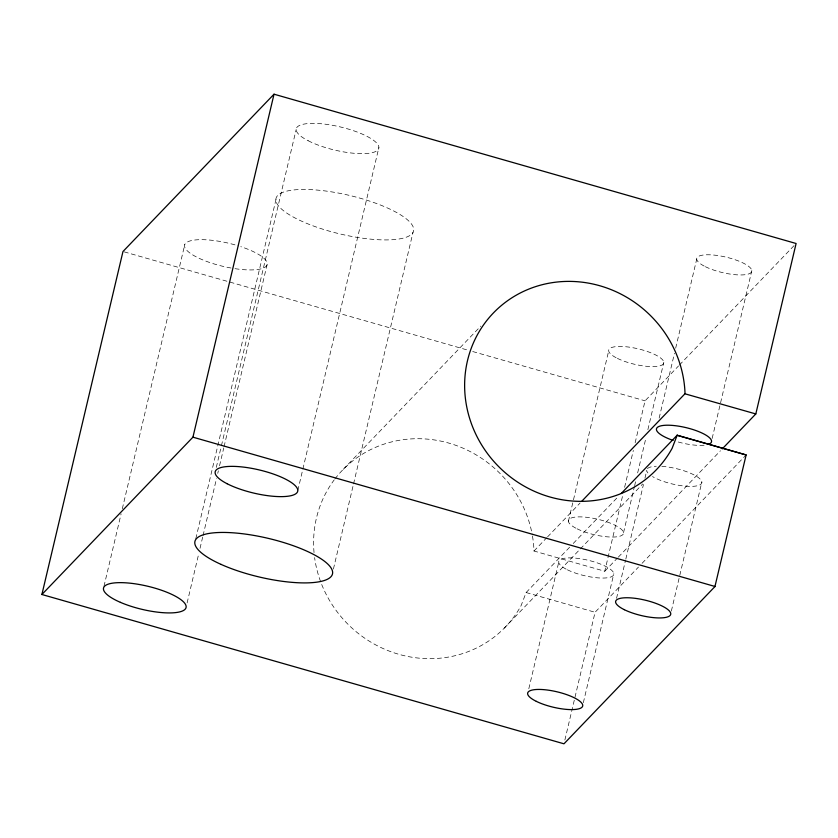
<?xml version="1.0" encoding="UTF-8"?>
<svg xmlns="http://www.w3.org/2000/svg" width="838" height="838" viewBox="0 0 838 838"><rect width="100%" height="100%" fill="white"/><g stroke="black" fill="none" stroke-linecap="round" stroke-linejoin="round"><path stroke-width="0.63" stroke-dasharray="4.19 3.14" d="M103.985 586.286L121.101 513.883M122.306 508.802L184.769 244.57M195.809 538.698L276.582 196.972M216.298 467.405L221.106 447.073M221.4 445.806L296.17 129.492M187.115 602.92L198.826 553.384M200.031 548.303L202.733 536.865M203.037 535.597L216.55 478.435M217.744 473.355L218.351 470.809M219.546 465.729L223.756 447.942M224.05 446.675L266.997 265.018A42.403 11.9 13.3 0 0 240.81 246.655M297.804 490.513L378.881 147.519M333.419 569.033L353.238 485.192M353.542 483.924L412.998 232.398A70.664 19.829 13.3 0 0 319.268 190.268A70.664 19.829 13.3 0 0 302.109 221.4A70.664 19.829 13.3 0 0 412.998 232.398M528.82 688.742L558.726 562.256M568.415 521.246L608.702 350.818M564.875 740.017L595.074 612.264L638.462 567.075M532.465 536.016A113.067 107.065 43.8 0 1 533.984 551.016L604.764 571.254L622.812 494.944M624.614 487.318L633.329 450.425M635.131 442.799L645.061 400.826L678.518 365.965M583.332 702.705L613.835 573.684M623.524 532.685L634.356 486.899M634.649 485.631L635.55 481.808M637.655 472.904L646.077 437.289M647.879 429.664L663.822 362.246M616.538 598.342L625.504 560.392M625.808 559.124L643.448 484.5M644.946 478.173L646.737 470.579A28.272 7.93 13.3 0 0 647.9 472.936M659.139 418.131L674.464 353.269M675.669 348.179L696.713 259.141M671.353 611.038L701.846 482.018M712.143 438.473L751.833 270.58M569.61 547.245L526.128 592.539L521.068 605.685A113.067 107.065 43.8 0 1 404.377 655.735A113.067 107.065 43.8 0 1 314.606 557.605M343.318 469.29L480.803 326.108M679.429 365.022L794.288 245.387M533.984 551.016L546.638 537.839M547.549 536.896L580.085 502.999M573.234 543.474L618.538 496.285M504.319 628.091L579.393 549.896M580.294 548.953L642.704 483.955M604.764 571.254L617.417 558.077M618.329 557.134L720.46 450.76M642.076 563.304L745.118 455.987M124.234 251.871L467.677 350.095M472.705 351.531L645.061 400.826M526.128 592.539L595.074 612.264M314.041 552.598A113.067 107.065 43.8 0 1 334.184 479.912M334.959 478.886A113.067 107.065 43.8 0 1 448.508 442.998A113.067 107.065 43.8 0 1 532.245 534.77M266.997 265.018A42.403 11.9 13.3 0 1 232.241 268.233M231.058 268.024A42.403 11.9 13.3 0 1 184.706 244.738A42.403 11.9 13.3 0 1 238.547 245.932M704.088 445.229A28.272 7.93 13.3 0 1 677.691 441.856M661.852 466.347A28.272 7.93 13.3 0 1 698.054 477.325A28.272 7.93 13.3 0 1 689.758 486.386A28.272 7.93 13.3 0 1 652.509 476.56M647.449 468.62A28.272 7.93 13.3 0 1 656.269 466.242M308.175 140.742A42.403 11.9 13.3 0 0 377.435 150.369A42.403 11.9 13.3 0 0 326.977 124.422A42.403 11.9 13.3 0 0 308.175 140.742M617.386 358.371A28.272 7.93 13.3 0 0 663.099 364.205A28.272 7.93 13.3 0 0 628.291 347.016A28.272 7.93 13.3 0 0 617.386 358.371M705.407 266.704A28.272 7.93 13.3 0 0 751.11 272.539A28.272 7.93 13.3 0 0 716.301 255.349A28.272 7.93 13.3 0 0 705.407 266.704M577.099 528.809A28.272 7.93 13.3 0 0 622.812 534.644A28.272 7.93 13.3 0 0 588.004 517.455A28.272 7.93 13.3 0 0 577.099 528.809M567.41 569.809A28.272 7.93 13.3 0 0 613.123 575.643A28.272 7.93 13.3 0 0 578.314 558.454A28.272 7.93 13.3 0 0 567.41 569.809"/><path stroke-width="1.26" d="M41.9 594.498L192.939 437.174L715.024 586.485L563.974 743.809L41.9 594.498L122.977 251.515L274.026 94.191L796.1 243.502L755.813 413.941L722.272 448.875M192.939 437.174L274.026 94.191M714.929 586.59L746.124 454.94L677.167 435.215L621.251 493.456M677.167 435.215L672.107 448.361A113.067 107.065 43.8 0 1 492.828 460.272A113.067 107.065 43.8 0 1 533.733 287.245A113.067 107.065 43.8 0 1 685.034 393.692M581.897 501.124L684.939 393.797L755.813 413.941M746.124 454.94L677.073 435.32M673.124 440.421A28.272 7.93 13.3 0 1 658.972 426.458A28.272 7.93 13.3 0 1 696.305 430.69A28.272 7.93 13.3 0 1 708.278 444.412M120.4 602.344A42.403 11.9 13.3 0 0 185.921 608A42.403 11.9 13.3 0 0 128.088 582.997A42.403 11.9 13.3 0 0 120.4 602.344M227.098 483.725A42.403 11.9 13.3 0 0 296.348 493.352A42.403 11.9 13.3 0 0 245.901 467.415A42.403 11.9 13.3 0 0 227.098 483.725M221.033 564.383A70.664 19.829 13.3 0 0 331.921 575.392A70.664 19.829 13.3 0 0 238.191 533.251A70.664 19.829 13.3 0 0 221.033 564.383M536.31 701.354A28.272 7.93 13.3 0 0 582.022 707.199A28.272 7.93 13.3 0 0 547.214 690.009A28.272 7.93 13.3 0 0 536.31 701.354M624.32 609.687A28.272 7.93 13.3 0 0 670.033 615.532A28.272 7.93 13.3 0 0 635.225 598.332A28.272 7.93 13.3 0 0 624.32 609.687"/></g></svg>
